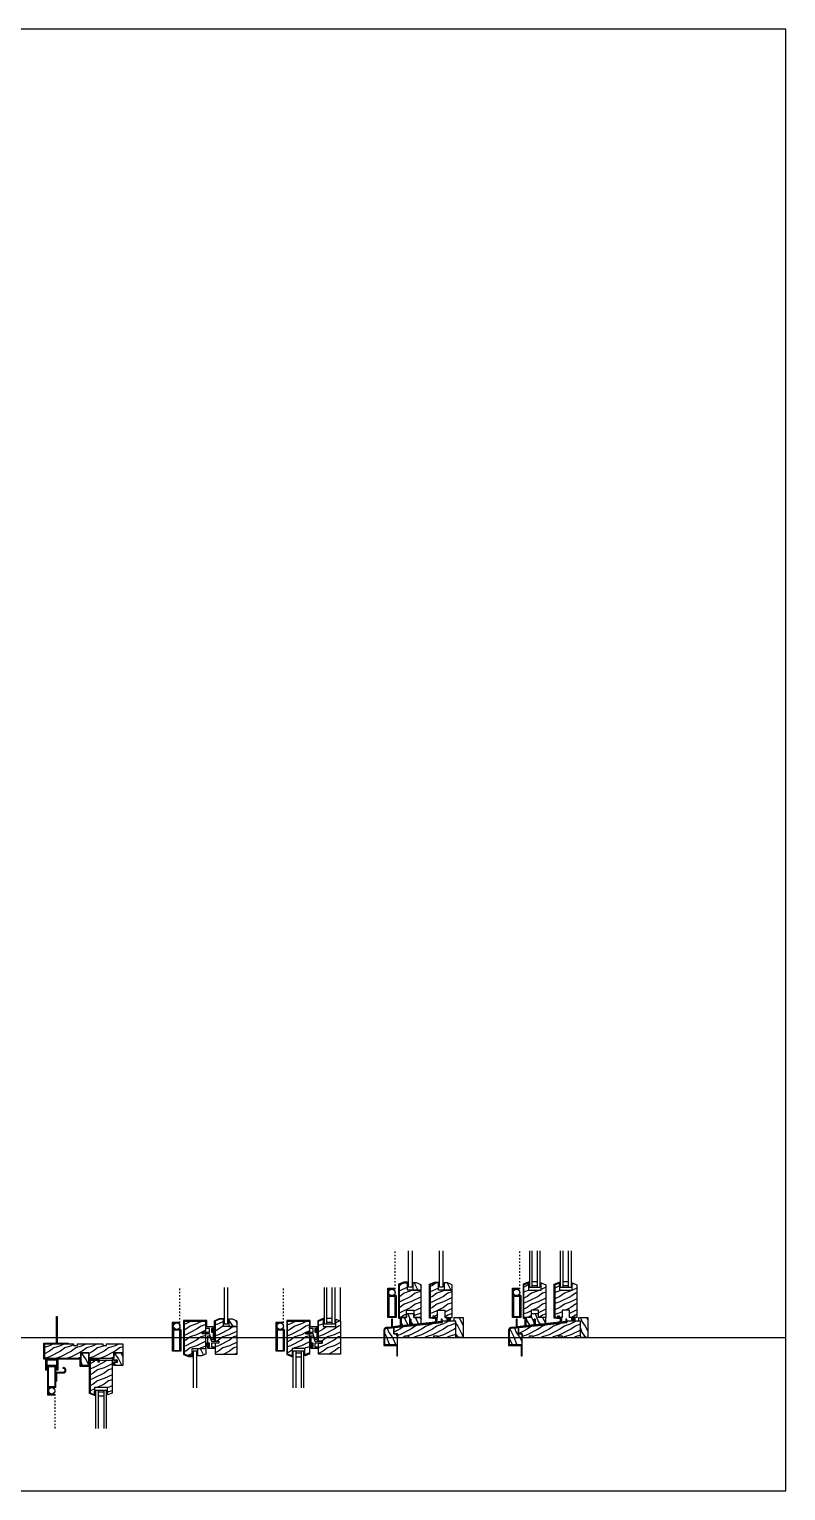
# Model space of a CAD drawing. Header units: inches. Extents: x 0 to 100, y 0 to 100.
# Drawn here: x 48.2 to 100, y 0 to 100 of the extents above; entities that cross this region are included whole.
import ezdxf

# ---------------------------------------------------------------- set-up
doc = ezdxf.new("R2010")
doc.units = ezdxf.units.IN
doc.header["$MEASUREMENT"] = 0
doc.linetypes.add('V-DOT', pattern=[0.125, 0, -0.125])
for name, color, linetype in [('FINE', 70, 'Continuous'), ('HATCH', 170, 'Continuous'), ('MED', 32, 'Continuous'), ('Thin', 151, 'Continuous')]:
    doc.layers.add(name, color=color, linetype=linetype)
pattern_1 = [(216.8699, (-49.84459, -9.7298), (2.24999994, 1.5000001), [0.375, -3.375]), (206.5651, (-49.3946, -9.9548), (-0.7499994, -0.750001), [0.8385255, -0.8385255]), (198.4349, (-49.39459, -10.3298), (-1.5000003, -0.7499988), [0.474342, -1.8973665])]
pattern_2 = [(306.8699, (-50.89459, -10.1798), (-1.5000001, 2.24999994), [0.375, -3.375]), (296.5651, (-50.6696, -9.7298), (0.750001, -0.7499994), [0.8385255, -0.8385255]), (288.4349, (-50.29459, -9.7298), (0.7499988, -1.5000003), [0.474342, -1.8973665])]
pattern_3 = [(216.8699, (-58.51976, -9.7298), (2.24999994, 1.5000001), [0.375, -3.375]), (206.5651, (-58.06976, -9.9548), (-0.7499994, -0.750001), [0.8385255, -0.8385255]), (198.4349, (-58.06976, -10.3298), (-1.5000003, -0.7499988), [0.474342, -1.8973665])]
pattern_4 = [(306.8699, (-59.56976, -10.1798), (-1.5000001, 2.24999994), [0.375, -3.375]), (296.5651, (-59.34476, -9.7298), (0.750001, -0.7499994), [0.8385255, -0.8385255]), (288.4349, (-58.96976, -9.7298), (0.7499988, -1.5000003), [0.474342, -1.8973665])]
pattern_5 = [(216.8699, (-65.60448, -9.7298), (2.24999994, 1.5000001), [0.375, -3.375]), (206.5651, (-65.15448, -9.9548), (-0.7499994, -0.750001), [0.8385255, -0.8385255]), (198.4349, (-65.15448, -10.3298), (-1.5000003, -0.7499988), [0.474342, -1.8973665])]
pattern_6 = [(216.8699, (-73.12297, -9.7298), (2.24999994, 1.5000001), [0.375, -3.375]), (206.5651, (-72.67297, -9.9548), (-0.7499994, -0.750001), [0.8385255, -0.8385255]), (198.4349, (-72.67297, -10.3298), (-1.5000003, -0.7499988), [0.474342, -1.8973665])]
pattern_7 = [(306.8699, (-74.17297, -10.1798), (-1.5000001, 2.24999994), [0.375, -3.375]), (296.5651, (-73.94797, -9.7298), (0.750001, -0.7499994), [0.8385255, -0.8385255]), (288.4349, (-73.57297, -9.7298), (0.7499988, -1.5000003), [0.474342, -1.8973665])]
pattern_8 = [(216.8699, (-81.65355, -9.7298), (2.24999994, 1.5000001), [0.375, -3.375]), (206.5651, (-81.20355, -9.9548), (-0.7499994, -0.750001), [0.8385255, -0.8385255]), (198.4349, (-81.20355, -10.3298), (-1.5000003, -0.7499988), [0.474342, -1.8973665])]
pattern_9 = [(306.8699, (-82.70355, -10.1798), (-1.5000001, 2.24999994), [0.375, -3.375]), (296.5651, (-82.47855, -9.7298), (0.750001, -0.7499994), [0.8385255, -0.8385255]), (288.4349, (-82.10355, -9.7298), (0.7499988, -1.5000003), [0.474342, -1.8973665])]

# ---------------------------------------------------------------- blocks, each defined once
blk = doc.blocks.new('AecDtl_8313J2')
at = {"layer": 'HATCH'}
h = blk.add_hatch(dxfattribs=at)
h.set_pattern_fill('WOOD_1', color=256, scale=0.75, style=0)
h.set_pattern_definition(pattern_1)
h.paths.add_polyline_path([(1.62, -1.05), (2.16, -1.05), (2.16, -1.42), (2.2, -1.42), (3.87, -1.42), (3.87, -1.05), (4.5, -1.05), (4.5, -0.42), (3.38, -0.42), (3.38, -0.55), (3.12, -0.55), (3.12, -0.42), (1.38, -0.42), (1.38, -0.55), (1.12, -0.55), (1.12, -0.42), (-0.88, -0.42), (-0.88, -1.42), (1.62, -1.42)])
h = blk.add_hatch(dxfattribs=at)
h.set_pattern_fill('WOOD_1', color=256, scale=0.75, angle=90, style=0)
h.set_pattern_definition(pattern_2)
h.paths.add_polyline_path([(2.16, -1.05), (1.62, -1.05), (1.62, -1.42), (1.62, -1.92), (2.16, -1.92), (2.16, -1.42)])
h = blk.add_hatch(dxfattribs=at)
h.set_pattern_fill('WOOD_1', color=256, scale=0.75, style=0)
h.set_pattern_definition(pattern_1)
h.paths.add_polyline_path([(3.75, -1.55), (2.86, -1.55), (2.86, -1.67), (2.81, -1.67), (2.81, -1.55), (2.25, -1.55), (2.25, -3.8), (2.56, -3.92), (2.56, -3.67), (2.56, -3.42), (3.44, -3.42), (3.44, -3.92), (3.75, -3.8), (3.75, -3.42)])
h = blk.add_hatch(dxfattribs=at)
h.set_pattern_fill('WOOD_1', color=256, scale=0.75, angle=90, style=0)
h.set_pattern_definition(pattern_2)
h.paths.add_polyline_path([(4.5, -1.05), (3.87, -1.05), (3.87, -1.42), (3.87, -1.55), (4.12, -1.55), (4.12, -1.67), (3.87, -1.67), (3.87, -1.92), (4.5, -1.92)])
at = {"layer": 'FINE', "linetype": 'Continuous'}
for p, q in [((-0.09, -3.42), (-0.59, -3.42)), ((2.81, -3.61), (2.81, -6.23)), ((3.19, -3.73), (2.81, -3.73)), ((3.19, -3.61), (3.19, -6.23)), ((3.19, -4), (2.81, -4))]:
    blk.add_line(p, q, dxfattribs=at)
at = {"layer": 'FINE', "linetype": 'V-DOT'}
blk.add_line((-0.16, -3.64), (-0.16, -6.23), dxfattribs=at)
at = {"layer": 'FINE', "linetype": 'Continuous'}
for points in [[(-0.69, -2.17), (-0.69, -1.52), (-0.06, -1.52), (-0.06, -2.17)], [(-0.59, -3.42), (-0.59, -3.86), (-0.22, -3.86), (-0.22, -3.92)]]:
    blk.add_lwpolyline(points, dxfattribs=at)
blk.add_lwpolyline([(-0.59, -3.36), (-0.59, -1.98), (-0.16, -1.98), (-0.16, -3.36)], close=True, dxfattribs=at)
blk.add_lwpolyline([(-0.03, -2.98), (-0.09, -2.98), (-0.09, -2.36), (0.41, -2.36, 1), (0.41, -2.11), (0.41, -2.05)], format="xyb", dxfattribs=at)
blk.add_circle((-0.38, -3.64), 0.219, dxfattribs=at)
at = {"layer": 'MED'}
for points in [[(2.16, -1.42), (2.16, -1.05), (1.62, -1.05), (1.62, -1.42), (-0.88, -1.42), (-0.88, -0.42), (1.12, -0.42), (1.12, -0.55), (1.38, -0.55), (1.38, -0.42), (3.12, -0.42), (3.12, -0.55), (3.38, -0.55), (3.38, -0.42), (4.5, -0.42), (4.5, -1.05), (3.87, -1.05), (3.87, -1.42)], [(1.62, -1.05), (2.16, -1.05), (2.16, -1.92), (1.62, -1.92)], [(3.75, -1.55), (3.75, -3.42), (3.75, -3.8), (3.44, -3.92), (3.44, -3.42), (2.56, -3.42), (2.56, -3.92), (2.25, -3.8), (2.25, -1.55)], [(3.87, -1.05), (4.5, -1.05), (4.5, -1.92), (3.87, -1.92), (3.87, -1.67), (4.12, -1.67), (4.12, -1.55), (3.87, -1.55)]]:
    blk.add_lwpolyline(points, close=True, dxfattribs=at)
at = {"layer": 'MED', "linetype": 'Continuous'}
for points in [[(-0.69, -2.22), (-0.78, -2.22), (-0.78, -1.47), (0.03, -1.47), (0.03, -2.22), (-0.06, -2.22)], [(-0.09, -3.42), (-0.09, -1.92), (-0.66, -1.92), (-0.66, -3.92), (-0.22, -3.92)], [(3.38, -6.23), (3.38, -3.61), (2.62, -3.61), (2.62, -6.23)]]:
    blk.add_lwpolyline(points, dxfattribs=at)
at = {"layer": 'MED'}
blk.add_lwpolyline([(3.87, -1.66), (4.05, -1.66), (4.05, -1.56), (3.87, -1.56, 0.03776), (3.86, -1.53, 0.09716), (3.83, -1.49, 0.20345), (3.81, -1.48, 0.20345), (3.79, -1.49, 0.09716), (3.77, -1.53, 0.05413), (3.76, -1.58, 0.04107), (3.75, -1.64, 0.04107), (3.76, -1.7, 0.05413), (3.77, -1.75, 0.09716), (3.79, -1.79, 0.20345), (3.81, -1.8, 0.20345), (3.83, -1.79, 0.09716), (3.86, -1.75, 0.05413), (3.87, -1.7, 0.03104)], format="xyb", close=True, dxfattribs=at)
at = {"layer": 'MED', "linetype": 'Continuous'}
blk.add_lwpolyline([(-0.03, -2.98), (-0.03, -2.42), (0.41, -2.42, 1), (0.41, -2.05, 1)], format="xyb", dxfattribs=at)
at = {"layer": 'Thin', "linetype": 'Continuous'}
for points in [[(2.16, -1.42), (2.2, -1.42), (2.2, -1.97), (1.58, -1.97), (1.58, -1.47), (-0.92, -1.47), (-0.92, -0.38), (-0.05, -0.38), (-0.05, 1.45), (0, 1.45), (0, -0.42), (-0.88, -0.42), (-0.88, -1.42), (1.62, -1.42), (1.62, -1.92), (2.16, -1.92)], [(0, -0.38), (0.75, -0.38), (0.75, -0.42), (0, -0.42)], [(2.81, -1.67), (2.81, -1.55), (2.25, -1.55), (2.25, -3.8), (2.56, -3.92), (2.56, -3.67), (2.61, -3.67), (2.61, -3.99), (2.2, -3.83), (2.2, -1.5), (2.86, -1.5), (2.86, -1.67)]]:
    blk.add_lwpolyline(points, close=True, dxfattribs=at)
blk = doc.blocks.new('AecDtl_8313M1')
at = {"layer": 'HATCH'}
h = blk.add_hatch(dxfattribs=at)
h.set_pattern_fill('WOOD_1', color=256, scale=0.75, style=0)
h.set_pattern_definition(pattern_3)
h.paths.add_polyline_path([(1.5, 0.25), (1.25, 0.25), (1.25, 0.375), (1.5, 0.375), (1.5, 1.125), (0, 1.125), (0, -1.125), (0.3125, -1.25), (0.5625, -1.25), (0.5625, -1), (0.5625, -0.75), (1.5, -0.75)])
h = blk.add_hatch(dxfattribs=at)
h.set_pattern_fill('WOOD_1', color=256, scale=0.75, style=0)
h.set_pattern_definition(pattern_3)
h.paths.add_polyline_path([(3.625, 0.75), (2.6875, 0.75), (2.6875, 1.25), (2.4375, 1.25), (2.125, 1.125), (2.125, -0.25), (2.375, -0.25), (2.375, -0.375), (2.125, -0.375), (2.125, -1.125), (3.625, -1.125)])
h = blk.add_hatch(dxfattribs=at)
h.set_pattern_fill('WOOD_1', color=256, scale=0.75, angle=90, style=0)
h.set_pattern_definition(pattern_4)
h.paths.add_polyline_path([(3.625, 1.125), (3.3125, 1.25), (3.0625, 1.25), (3.0625, 0.75), (3.625, 0.75)])
h = blk.add_hatch(dxfattribs=at)
h.set_pattern_fill('WOOD_1', color=256, scale=0.75, angle=90, style=0)
h.set_pattern_definition(pattern_4)
h.paths.add_polyline_path([(1.5, -0.75), (0.9375, -0.75), (0.9375, -1.25), (1.1875, -1.25), (1.5, -1.125)])
at = {"layer": 'FINE', "linetype": 'V-DOT'}
blk.add_line((-0.28125, 0.78125), (-0.28125, 3.4375), dxfattribs=at)
at = {"layer": 'FINE', "linetype": 'Continuous'}
blk.add_line((-0.21875, 0.5625), (-0.71875, 0.5625), dxfattribs=at)
for points in [[(-0.71875, 0.5625), (-0.71875, 1), (-0.34375, 1), (-0.34375, 1.0625)], [(1.875, 0.625), (2.125, 0.625)], [(1.875, 0.5625), (2.125, 0.5625)], [(1.875, 0.5), (2.125, 0.5)], [(1.875, 0.4375), (2.125, 0.4375)], [(1.875, 0.375), (2.125, 0.375)], [(1.75, -0.375), (1.5, -0.375)], [(1.75, -0.4375), (1.5, -0.4375)], [(1.75, -0.5), (1.5, -0.5)], [(1.75, -0.5625), (1.5, -0.5625)], [(1.75, -0.625), (1.5, -0.625)]]:
    blk.add_lwpolyline(points, dxfattribs=at)
for points in [[(-0.71875, 0.5), (-0.71875, -0.875), (-0.28125, -0.875), (-0.28125, 0.5)], [(1.5, 0.75), (2, 0.75), (2, 0.625), (1.875, 0.625), (1.875, 0.375), (2, 0.375), (2, -0.125), (1.875, -0.125), (1.75, 0.25), (1.25, 0.25), (1.25, 0.375), (1.75, 0.375), (1.75, 0.625), (1.5, 0.625)], [(2.125, -0.75), (1.625, -0.75), (1.625, -0.625), (1.75, -0.625), (1.75, -0.375), (1.625, -0.375), (1.625, 0.125), (1.75, 0.125), (1.875, -0.25), (2.375, -0.25), (2.375, -0.375), (1.875, -0.375), (1.875, -0.625), (2.125, -0.625)]]:
    blk.add_lwpolyline(points, close=True, dxfattribs=at)
blk.add_circle((-0.5, 0.78125), 0.21875, dxfattribs=at)
at = {"layer": 'MED', "linetype": 'Continuous'}
for points in [[(2.75, 3.4375), (2.75, 0.9375), (3, 0.9375), (3, 3.4375)], [(-0.21875, 0.5625), (-0.21875, -0.9375), (-0.78125, -0.9375), (-0.78125, 1.0625), (-0.34375, 1.0625)], [(0.875, -3.4375), (0.875, -0.9375), (0.625, -0.9375), (0.625, -3.4375)]]:
    blk.add_lwpolyline(points, dxfattribs=at)
for points in [[(0, 1.125), (0, -1.125), (0.3125, -1.25), (0.5625, -1.25), (0.5625, -0.75), (1.5, -0.75), (1.5, 0.25), (1.25, 0.25), (1.25, 0.375), (1.5, 0.375), (1.5, 1.125)], [(3.625, -1.125), (3.625, 0.75), (2.6875, 0.75), (2.6875, 1.25), (2.4375, 1.25), (2.125, 1.125), (2.125, -0.25), (2.375, -0.25), (2.375, -0.375), (2.125, -0.375), (2.125, -1.125)]]:
    blk.add_lwpolyline(points, close=True, dxfattribs=at)
at = {"layer": 'MED'}
for points in [[(3.3125, 1.25), (3.0625, 1.25), (3.0625, 0.75), (3.625, 0.75), (3.625, 1.125)], [(1.1875, -1.25), (0.9375, -1.25), (0.9375, -0.75), (1.5, -0.75), (1.5, -1.125)]]:
    blk.add_lwpolyline(points, close=True, dxfattribs=at)
at = {"layer": 'Thin', "linetype": 'Continuous'}
for points in [[(1.546875, 0.75), (1.546875, 1.171875), (-0.046875, 1.171875), (-0.046875, -1.156736), (0.303473, -1.296875), (0.609375, -1.296875), (0.609375, -1), (0.5625, -1), (0.5625, -1.25), (0.3125, -1.25), (0, -1.125), (0, 1.125), (1.5, 1.125), (1.5, 0.75)], [(2.6875, 1), (2.6875, 1.25), (2.4375, 1.25), (2.125, 1.125), (2.125, -0.25), (2.078125, -0.25), (2.078125, 1.156736), (2.428473, 1.296875), (2.734375, 1.296875), (2.734375, 1)]]:
    blk.add_lwpolyline(points, close=True, dxfattribs=at)
blk = doc.blocks.new('AecDtl_8313M2')
at = {"layer": 'HATCH'}
h = blk.add_hatch(dxfattribs=at)
h.set_pattern_fill('WOOD_1', color=256, scale=0.75, style=0)
h.set_pattern_definition(pattern_5)
h.paths.add_polyline_path([(1.5, 0.25), (1.25, 0.25), (1.25, 0.375), (1.5, 0.375), (1.5, 1.125), (0, 1.125), (0, -1.125), (0.3125, -1.25), (0.3125, -1), (0.3125, -0.75), (1.1875, -0.75), (1.1875, -1.25), (1.5, -1.125), (1.5, -0.75)])
h = blk.add_hatch(dxfattribs=at)
h.set_pattern_fill('WOOD_1', color=256, scale=0.75, style=0)
h.set_pattern_definition(pattern_5)
h.paths.add_polyline_path([(3.625, 1.125), (3.3125, 1.25), (3.3125, 0.75), (2.4375, 0.75), (2.4375, 1.25), (2.125, 1.125), (2.125, -0.25), (2.375, -0.25), (2.375, -0.375), (2.125, -0.375), (2.125, -1.125), (3.625, -1.125)])
at = {"layer": 'FINE', "linetype": 'V-DOT'}
blk.add_line((-0.28125, 0.78125), (-0.28125, 3.4375), dxfattribs=at)
at = {"layer": 'FINE', "linetype": 'Continuous'}
for p, q in [((2.6875, 0.9375), (2.6875, 3.4375)), ((3.0625, 0.9375), (3.0625, 3.4375)), ((2.6875, 1.328125), (3.0625, 1.328125)), ((2.6875, 1.0625), (3.0625, 1.0625)), ((-0.21875, 0.5625), (-0.71875, 0.5625)), ((0.5625, -0.9375), (0.5625, -3.4375)), ((0.9375, -0.9375), (0.9375, -3.4375)), ((0.9375, -1.0625), (0.5625, -1.0625)), ((0.9375, -1.328125), (0.5625, -1.328125))]:
    blk.add_line(p, q, dxfattribs=at)
for points in [[(3.625, 1.125), (3.625, 3.4375)], [(-0.71875, 0.5625), (-0.71875, 1), (-0.34375, 1), (-0.34375, 1.0625)], [(1.875, 0.625), (2.125, 0.625)], [(1.875, 0.5625), (2.125, 0.5625)], [(1.875, 0.5), (2.125, 0.5)], [(1.875, 0.4375), (2.125, 0.4375)], [(1.875, 0.375), (2.125, 0.375)], [(1.75, -0.375), (1.5, -0.375)], [(1.75, -0.4375), (1.5, -0.4375)], [(1.75, -0.5), (1.5, -0.5)], [(1.75, -0.5625), (1.5, -0.5625)], [(1.75, -0.625), (1.5, -0.625)]]:
    blk.add_lwpolyline(points, dxfattribs=at)
for points in [[(-0.71875, 0.5), (-0.71875, -0.875), (-0.28125, -0.875), (-0.28125, 0.5)], [(1.5, 0.75), (2, 0.75), (2, 0.625), (1.875, 0.625), (1.875, 0.375), (2, 0.375), (2, -0.125), (1.875, -0.125), (1.75, 0.25), (1.25, 0.25), (1.25, 0.375), (1.75, 0.375), (1.75, 0.625), (1.5, 0.625)], [(2.125, -0.75), (1.625, -0.75), (1.625, -0.625), (1.75, -0.625), (1.75, -0.375), (1.625, -0.375), (1.625, 0.125), (1.75, 0.125), (1.875, -0.25), (2.375, -0.25), (2.375, -0.375), (1.875, -0.375), (1.875, -0.625), (2.125, -0.625)]]:
    blk.add_lwpolyline(points, close=True, dxfattribs=at)
blk.add_circle((-0.5, 0.78125), 0.21875, dxfattribs=at)
at = {"layer": 'MED', "linetype": 'Continuous'}
for points in [[(2.5, 3.4375), (2.5, 0.9375), (3.25, 0.9375), (3.25, 3.4375)], [(-0.21875, 0.5625), (-0.21875, -0.9375), (-0.78125, -0.9375), (-0.78125, 1.0625), (-0.34375, 1.0625)], [(1.125, -3.4375), (1.125, -0.9375), (0.375, -0.9375), (0.375, -3.4375)]]:
    blk.add_lwpolyline(points, dxfattribs=at)
at = {"layer": 'MED'}
for points in [[(1.5, 0.375), (1.25, 0.375), (1.25, 0.25), (1.5, 0.25), (1.5, -0.75), (1.5, -1.125), (1.1875, -1.25), (1.1875, -0.75), (0.3125, -0.75), (0.3125, -1.25), (0, -1.125), (0, 1.125), (1.5, 1.125)], [(2.125, -0.375), (2.375, -0.375), (2.375, -0.25), (2.125, -0.25), (2.125, 0.75), (2.125, 1.125), (2.4375, 1.25), (2.4375, 0.75), (3.3125, 0.75), (3.3125, 1.25), (3.625, 1.125), (3.625, -1.125), (2.125, -1.125)]]:
    blk.add_lwpolyline(points, close=True, dxfattribs=at)
at = {"layer": 'Thin', "linetype": 'Continuous'}
blk.add_lwpolyline([(0.3125, -1), (0.3125, -1.25), (0, -1.125), (0, 1.125), (1.5, 1.125), (1.5, 0.75), (1.546875, 0.75), (1.546875, 1.171875), (-0.046875, 1.171875), (-0.046875, -1.156736), (0.359375, -1.319236), (0.359375, -1)], close=True, dxfattribs=at)
for points in [[(2.484375, 1), (2.484375, 1.319236), (2.078125, 1.156736), (2.078125, -0.25), (2.125, -0.25), (2.125, 1.125), (2.4375, 1.25), (2.4375, 1)], [(2.484375, 1), (2.4375, 1)]]:
    blk.add_lwpolyline(points, dxfattribs=at)
blk = doc.blocks.new('AecDtl_8313S1')
at = {"layer": 'HATCH'}
h = blk.add_hatch(dxfattribs=at)
h.set_pattern_fill('WOOD_1', color=256, scale=0.75, style=0)
h.set_pattern_definition(pattern_6)
h.paths.add_polyline_path([(1.62, 3.25), (0.69, 3.25), (0.69, 3.75), (0.44, 3.75), (0.12, 3.62), (0.12, 1.37), (0.25, 1.37), (0.62, 1.37), (0.62, 1.62), (0.62, 1.88), (1.12, 1.88), (1.12, 1.37), (1.62, 1.37)])
h = blk.add_hatch(dxfattribs=at)
h.set_pattern_fill('WOOD_1', color=256, scale=0.75, angle=90, style=0)
h.set_pattern_definition(pattern_7)
h.paths.add_polyline_path([(1.62, 3.62), (1.31, 3.75), (1.06, 3.75), (1.06, 3.25), (1.62, 3.25)])
h = blk.add_hatch(dxfattribs=at)
h.set_pattern_fill('WOOD_1', color=256, scale=0.75, style=0)
h.set_pattern_definition(pattern_6)
h.paths.add_polyline_path([(3.75, 3.25), (2.81, 3.25), (2.81, 3.75), (2.56, 3.75), (2.25, 3.62), (2.25, 1.37), (2.38, 1.37), (2.45, 1.37), (2.45, 1.5), (2.55, 1.5), (2.55, 1.37), (2.64, 1.37), (2.75, 1.37), (2.75, 1.88), (3.25, 1.88), (3.25, 1.37), (3.75, 1.37)])
h = blk.add_hatch(dxfattribs=at)
h.set_pattern_fill('WOOD_1', color=256, scale=0.75, angle=90, style=0)
h.set_pattern_definition(pattern_7)
h.paths.add_polyline_path([(3.75, 3.62), (3.44, 3.75), (3.19, 3.75), (3.19, 3.25), (3.75, 3.25)])
h = blk.add_hatch(dxfattribs=at)
h.set_pattern_fill('WOOD_1', color=256, scale=0.75, style=0)
h.set_pattern_definition(pattern_6)
h.paths.add_polyline_path([(4, 1.12), (3.88, 1.12), (3.06, 1.12), (3.06, 1.04), (-0.25, 0.69), (-0.25, 0.25), (0, 0.25), (0, 0), (0.5, 0), (0.5, 0.12), (0.75, 0.12), (0.75, 0), (2.5, 0), (2.5, 0.12), (2.75, 0.12), (2.75, 0), (4, 0)])
h = blk.add_hatch(dxfattribs=at)
h.set_pattern_fill('WOOD_1', color=256, scale=0.75, angle=90, style=0)
h.set_pattern_definition(pattern_7)
h.paths.add_polyline_path([(0.84, 1.25), (0.91, 1.25), (0.91, 0.88), (1.62, 0.95), (1.62, 1.37), (1.12, 1.37), (1.12, 1.62), (0.62, 1.62), (0.62, 1.37), (0.25, 1.37), (0.25, 0.81), (0.84, 0.87)])
h = blk.add_hatch(dxfattribs=at)
h.set_pattern_fill('WOOD_1', color=256, scale=0.75, angle=90, style=0)
h.set_pattern_definition(pattern_7)
h.paths.add_polyline_path([(4.5, 1.37), (3.88, 1.37), (3.88, 1.12), (4, 1.12), (4, 0), (4.5, 0)])
h = blk.add_hatch(dxfattribs=at)
h.set_pattern_fill('WOOD_1', color=256, scale=0.75, angle=90, style=0)
h.set_pattern_definition(pattern_7)
h.paths.add_polyline_path([(0, 0.25), (-0.25, 0.25), (-0.25, 0.69), (-0.41, 0.67), (-0.76, 0.64, 0.38382), (-0.88, 0.51), (-0.88, -0.5), (0, -0.5)])
at = {"layer": 'FINE', "linetype": 'V-DOT'}
blk.add_line((-0.16, 3.09), (-0.16, 5.94), dxfattribs=at)
at = {"layer": 'FINE', "linetype": 'Continuous'}
blk.add_line((-0.09, 2.88), (-0.59, 2.88), dxfattribs=at)
for points in [[(-0.59, 2.88), (-0.59, 3.31), (-0.22, 3.31), (-0.22, 3.38)], [(2.45, 1.37), (2.45, 1.5), (2.55, 1.5), (2.55, 1.37)], [(3.38, 1.37), (3.38, 1.12)], [(3.38, 1.31), (3.62, 1.31)], [(3.44, 1.31), (3.44, 1.12)], [(3.5, 1.31), (3.5, 1.12)], [(3.56, 1.31), (3.56, 1.12)], [(3.62, 1.37), (3.62, 1.12)]]:
    blk.add_lwpolyline(points, dxfattribs=at)
blk.add_lwpolyline([(-0.59, 2.81), (-0.59, 1.44), (-0.16, 1.44), (-0.16, 2.81)], close=True, dxfattribs=at)
blk.add_lwpolyline([(2.52, 1.05, 0.49756), (2.61, 1.31), (2.38, 1.31), (2.38, 1.37), (2.64, 1.37, -0.6868), (2.52, 1.05, -0.0016)], format="xyb", dxfattribs=at)
blk.add_circle((-0.38, 3.09), 0.219, dxfattribs=at)
at = {"layer": 'MED'}
for p, q in [((2.56, 3.75), (2.56, 3.75)), ((3.44, 3.75), (3.44, 3.75))]:
    blk.add_line(p, q, dxfattribs=at)
at = {"layer": 'MED', "linetype": 'Continuous'}
for points in [[(1, 5.94), (1, 3.44), (0.75, 3.44), (0.75, 5.94)], [(3.12, 5.94), (3.12, 3.44), (2.88, 3.44), (2.88, 5.94)], [(-0.09, 2.88), (-0.09, 1.37), (-0.66, 1.37), (-0.66, 3.38), (-0.22, 3.38)]]:
    blk.add_lwpolyline(points, dxfattribs=at)
for points in [[(0.62, 1.37), (0.62, 1.88), (1.12, 1.88), (1.12, 1.37), (1.62, 1.37), (1.62, 3.25), (0.69, 3.25), (0.69, 3.75), (0.44, 3.75), (0.12, 3.62), (0.12, 1.37)], [(2.75, 1.37), (2.75, 1.88), (3.25, 1.88), (3.25, 1.37), (3.75, 1.37), (3.75, 3.25), (2.81, 3.25), (2.81, 3.75), (2.56, 3.75), (2.25, 3.62), (2.25, 1.37)], [(-0.25, 0.25), (0, 0.25), (0, 0), (0.5, 0), (0.5, 0.12), (0.75, 0.12), (0.75, 0), (2.5, 0), (2.5, 0.12), (2.75, 0.12), (2.75, 0), (4, 0), (4, 1.12), (3.06, 1.12), (3.06, 1.04), (-0.25, 0.69)], [(1.62, 1.37), (1.12, 1.37), (1.12, 1.62), (0.62, 1.62), (0.62, 1.37), (0.25, 1.37), (0.25, 0.81), (0.84, 0.87), (0.84, 1.25), (0.91, 1.25), (0.91, 0.88), (1.62, 0.95)], [(4, 0), (4, 1.12), (3.88, 1.12), (3.88, 1.37), (4.5, 1.37), (4.5, 0)]]:
    blk.add_lwpolyline(points, close=True, dxfattribs=at)
at = {"layer": 'MED'}
for points in [[(1.31, 3.75), (1.06, 3.75), (1.06, 3.25), (1.62, 3.25), (1.62, 3.62)], [(3.44, 3.75), (3.19, 3.75), (3.19, 3.25), (3.75, 3.25), (3.75, 3.62)]]:
    blk.add_lwpolyline(points, close=True, dxfattribs=at)
at = {"layer": 'MED', "linetype": 'Continuous'}
blk.add_lwpolyline([(-0.88, 0.51), (-0.88, -0.5), (0, -0.5), (0, 0.25), (-0.25, 0.25), (-0.25, 0.69), (-0.76, 0.64, 0.38382)], format="xyb", close=True, dxfattribs=at)
at = {"layer": 'Thin', "linetype": 'Continuous'}
for points in [[(0.73, 3.5), (0.73, 3.8), (0.43, 3.8), (0.08, 3.66), (0.08, 1.33), (0.2, 1.33), (0.2, 0.81), (0.25, 0.81), (0.25, 1.37), (0.12, 1.37), (0.12, 3.62), (0.44, 3.75), (0.69, 3.75), (0.69, 3.5)], [(2.38, 1.33), (2.2, 1.33), (2.2, 3.66), (2.55, 3.8), (2.86, 3.8), (2.86, 3.5), (2.81, 3.5), (2.81, 3.75), (2.56, 3.75), (2.25, 3.62), (2.25, 1.37), (2.38, 1.37)], [(3, 1.25), (3, 1.1), (0.91, 0.88), (0.91, 1.25), (0.84, 1.25), (0.84, 0.87), (-0.34, 0.74), (-0.34, 1.25), (-0.41, 1.25), (-0.41, 0.67), (3.06, 1.04), (3.06, 1.25)]]:
    blk.add_lwpolyline(points, close=True, dxfattribs=at)
blk.add_lwpolyline([(-0.05, -1.25), (0, -1.25), (0, -0.5), (-0.88, -0.5), (-0.88, 0.51, -0.38382), (-0.76, 0.64), (-0.41, 0.67), (-0.41, 0.72), (-0.77, 0.68, 0.38382), (-0.92, 0.51), (-0.92, -0.55), (-0.05, -0.55)], format="xyb", close=True, dxfattribs=at)
blk = doc.blocks.new('AecDtl_8313S2')
at = {"layer": 'HATCH'}
h = blk.add_hatch(dxfattribs=at)
h.set_pattern_fill('WOOD_1', color=256, scale=0.75, style=0)
h.set_pattern_definition(pattern_8)
h.paths.add_polyline_path([(1.62, 3.62), (1.31, 3.75), (1.31, 3.25), (0.44, 3.25), (0.44, 3.75), (0.12, 3.62), (0.12, 1.37), (0.25, 1.37), (0.62, 1.37), (0.62, 1.88), (1.12, 1.88), (1.12, 1.37), (1.62, 1.37)])
h = blk.add_hatch(dxfattribs=at)
h.set_pattern_fill('WOOD_1', color=256, scale=0.75, style=0)
h.set_pattern_definition(pattern_8)
h.paths.add_polyline_path([(3.75, 3.62), (3.44, 3.75), (3.44, 3.25), (2.56, 3.25), (2.56, 3.75), (2.25, 3.62), (2.25, 1.37), (2.38, 1.37), (2.45, 1.37), (2.45, 1.5), (2.55, 1.5), (2.55, 1.37), (2.75, 1.37), (2.75, 1.88), (3.25, 1.88), (3.25, 1.37), (3.75, 1.37)])
h = blk.add_hatch(dxfattribs=at)
h.set_pattern_fill('WOOD_1', color=256, scale=0.75, style=0)
h.set_pattern_definition(pattern_8)
h.paths.add_polyline_path([(4, 1.12), (3.88, 1.12), (3.06, 1.12), (3.06, 1.04), (-0.25, 0.69), (-0.25, 0.25), (0, 0.25), (0, 0), (0.5, 0), (0.5, 0.12), (0.75, 0.12), (0.75, 0), (2.5, 0), (2.5, 0.12), (2.75, 0.12), (2.75, 0), (4, 0)])
h = blk.add_hatch(dxfattribs=at)
h.set_pattern_fill('WOOD_1', color=256, scale=0.75, angle=90, style=0)
h.set_pattern_definition(pattern_9)
h.paths.add_polyline_path([(0.84, 1.25), (0.91, 1.25), (0.91, 0.88), (1.62, 0.95), (1.62, 1.37), (1.12, 1.37), (1.12, 1.62), (0.62, 1.62), (0.62, 1.37), (0.25, 1.37), (0.25, 0.81), (0.84, 0.87)])
h = blk.add_hatch(dxfattribs=at)
h.set_pattern_fill('WOOD_1', color=256, scale=0.75, angle=90, style=0)
h.set_pattern_definition(pattern_9)
h.paths.add_polyline_path([(4.5, 1.37), (3.88, 1.37), (3.88, 1.12), (4, 1.12), (4, 0), (4.5, 0)])
h = blk.add_hatch(dxfattribs=at)
h.set_pattern_fill('WOOD_1', color=256, scale=0.75, angle=90, style=0)
h.set_pattern_definition(pattern_9)
h.paths.add_polyline_path([(0, 0.25), (-0.25, 0.25), (-0.25, 0.69), (-0.41, 0.67), (-0.76, 0.64, 0.38382), (-0.88, 0.51), (-0.88, -0.5), (0, -0.5)])
at = {"layer": 'FINE', "linetype": 'V-DOT'}
blk.add_line((-0.16, 3.09), (-0.16, 5.94), dxfattribs=at)
at = {"layer": 'FINE', "linetype": 'Continuous'}
for p, q in [((0.69, 3.44), (0.69, 5.94)), ((1.06, 3.44), (1.06, 5.94)), ((2.81, 3.44), (2.81, 5.94)), ((3.19, 3.44), (3.19, 5.94)), ((0.69, 3.83), (1.06, 3.83)), ((0.69, 3.56), (1.06, 3.56)), ((2.81, 3.83), (3.19, 3.83)), ((2.81, 3.56), (3.19, 3.56)), ((-0.09, 2.88), (-0.59, 2.88))]:
    blk.add_line(p, q, dxfattribs=at)
for points in [[(-0.59, 2.88), (-0.59, 3.31), (-0.22, 3.31), (-0.22, 3.38)], [(2.45, 1.37), (2.45, 1.5), (2.55, 1.5), (2.55, 1.37)], [(3.38, 1.37), (3.38, 1.12)], [(3.38, 1.31), (3.62, 1.31)], [(3.44, 1.31), (3.44, 1.12)], [(3.5, 1.31), (3.5, 1.12)], [(3.56, 1.31), (3.56, 1.12)], [(3.62, 1.37), (3.62, 1.12)]]:
    blk.add_lwpolyline(points, dxfattribs=at)
blk.add_lwpolyline([(-0.59, 2.81), (-0.59, 1.44), (-0.16, 1.44), (-0.16, 2.81)], close=True, dxfattribs=at)
blk.add_lwpolyline([(2.52, 1.05, 0.49756), (2.61, 1.31), (2.38, 1.31), (2.38, 1.37), (2.64, 1.37, -0.6868), (2.52, 1.05, -0.0016)], format="xyb", dxfattribs=at)
blk.add_circle((-0.38, 3.09), 0.219, dxfattribs=at)
at = {"layer": 'MED'}
for p, q in [((2.56, 3.75), (2.56, 3.75)), ((3.44, 3.75), (3.44, 3.75))]:
    blk.add_line(p, q, dxfattribs=at)
at = {"layer": 'MED', "linetype": 'Continuous'}
for points in [[(0.5, 5.94), (0.5, 3.44), (1.25, 3.44), (1.25, 5.94)], [(2.62, 5.94), (2.62, 3.44), (3.38, 3.44), (3.38, 5.94)], [(-0.09, 2.88), (-0.09, 1.37), (-0.66, 1.37), (-0.66, 3.38), (-0.22, 3.38)]]:
    blk.add_lwpolyline(points, dxfattribs=at)
at = {"layer": 'MED'}
for points in [[(1.12, 1.37), (1.12, 1.88), (0.62, 1.88), (0.62, 1.37), (0.12, 1.37), (0.12, 3.62), (0.44, 3.75), (0.44, 3.25), (1.31, 3.25), (1.31, 3.75), (1.62, 3.62), (1.62, 1.37)], [(3.25, 1.88), (2.75, 1.88), (2.75, 1.37), (2.25, 1.37), (2.25, 3.62), (2.56, 3.75), (2.56, 3.25), (3.44, 3.25), (3.44, 3.75), (3.75, 3.62), (3.75, 1.37), (3.25, 1.37)]]:
    blk.add_lwpolyline(points, close=True, dxfattribs=at)
at = {"layer": 'MED', "linetype": 'Continuous'}
for points in [[(-0.25, 0.25), (0, 0.25), (0, 0), (0.5, 0), (0.5, 0.12), (0.75, 0.12), (0.75, 0), (2.5, 0), (2.5, 0.12), (2.75, 0.12), (2.75, 0), (4, 0), (4, 1.12), (3.06, 1.12), (3.06, 1.04), (-0.25, 0.69)], [(1.62, 1.37), (1.12, 1.37), (1.12, 1.62), (0.62, 1.62), (0.62, 1.37), (0.25, 1.37), (0.25, 0.81), (0.84, 0.87), (0.84, 1.25), (0.91, 1.25), (0.91, 0.88), (1.62, 0.95)], [(4, 0), (4, 1.12), (3.88, 1.12), (3.88, 1.37), (4.5, 1.37), (4.5, 0)]]:
    blk.add_lwpolyline(points, close=True, dxfattribs=at)
blk.add_lwpolyline([(-0.88, 0.51), (-0.88, -0.5), (0, -0.5), (0, 0.25), (-0.25, 0.25), (-0.25, 0.69), (-0.76, 0.64, 0.38382)], format="xyb", close=True, dxfattribs=at)
at = {"layer": 'Thin', "linetype": 'Continuous'}
for points in [[(0.48, 3.5), (0.48, 3.82), (0.08, 3.66), (0.08, 1.33), (0.2, 1.33), (0.2, 0.81), (0.25, 0.81), (0.25, 1.37), (0.12, 1.37), (0.12, 3.62), (0.44, 3.75), (0.44, 3.5)], [(2.38, 1.33), (2.2, 1.33), (2.2, 3.66), (2.61, 3.82), (2.61, 3.5), (2.56, 3.5), (2.56, 3.75), (2.25, 3.62), (2.25, 1.37), (2.38, 1.37)], [(3, 1.25), (3, 1.1), (0.91, 0.88), (0.91, 1.25), (0.84, 1.25), (0.84, 0.87), (-0.34, 0.74), (-0.34, 1.25), (-0.41, 1.25), (-0.41, 0.67), (3.06, 1.04), (3.06, 1.25)]]:
    blk.add_lwpolyline(points, close=True, dxfattribs=at)
blk.add_lwpolyline([(-0.05, -1.25), (0, -1.25), (0, -0.5), (-0.88, -0.5), (-0.88, 0.51, -0.38382), (-0.76, 0.64), (-0.41, 0.67), (-0.41, 0.72), (-0.77, 0.68, 0.38382), (-0.92, 0.51), (-0.92, -0.55), (-0.05, -0.55)], format="xyb", close=True, dxfattribs=at)

msp = doc.modelspace()

# ---------------------------------------------------------------- linework, layer by layer
msp.add_line((0, 10.48), (100, 10.48))
msp.add_lwpolyline([(0, 0), (100, 0), (100, 100), (0, 100)], close=True)

# ---------------------------------------------------------------- block references
for name, p in [('AecDtl_8313S1', (73.42, 10.48)), ('AecDtl_8313S2', (81.95, 10.48)), ('AecDtl_8313M1', (58.82, 10.48)), ('AecDtl_8313M2', (65.9, 10.48)), ('AecDtl_8313J2', (50.14, 10.48))]:
    msp.add_blockref(name, p)

doc.saveas('drawing.dxf')
